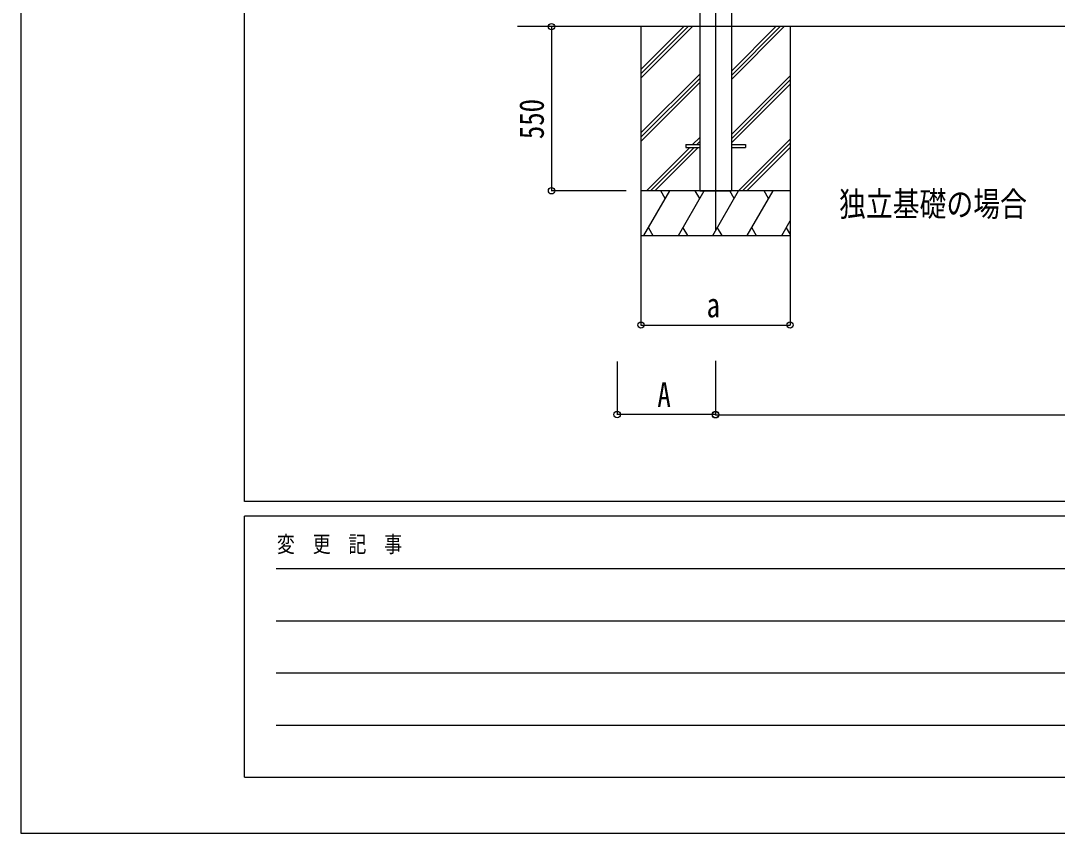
# Model space of a CAD drawing. Units: millimetres, scale not verified. Extents: x -10512 to 10512, y -7425 to 7425.
# Drawn here: x -10512 to -7036, y -7425 to -4702 of the extents above; entities that cross this region are included whole.
import ezdxf
from ezdxf.enums import TextEntityAlignment as Align

# ---------------------------------------------------------------- set-up
doc = ezdxf.new("R2010")
doc.units = ezdxf.units.MM
doc.header["$LTSCALE"] = 40
for name, color, linetype in [('0-2_USER1', 3, 'Continuous'), ('0-4_YKK_12', 2, 'Continuous'), ('0-5_YKK_13', 4, 'Continuous'), ('0-6_YKK_A1', 4, 'Continuous'), ('0-7_YKK_D', 6, 'Continuous'), ('0-8_YKK_ZWAK', 7, 'Continuous')]:
    doc.layers.add(name, color=color, linetype=linetype)
doc.styles.add('ＭＳ ゴシック', font='')
doc.styles.get('ＭＳ ゴシック').set_extended_font_data('MS Gothic')

msp = doc.modelspace()

# ---------------------------------------------------------------- linework, layer by layer
at = {"layer": '0-4_YKK_12'}
msp.add_line((-8182.5, -2109.06), (-8182.5, -5405.48), dxfattribs=at)
at = {"layer": '0-5_YKK_13'}
for p, q in [((-8282.5, -5116.99), (-8282.5, -5125.99)), ((-8282.5, -5116.99), (-8235.5, -5116.99)), ((-8282.5, -5125.99), (-8235.5, -5125.99)), ((-8129.5, -5116.99), (-8082.5, -5116.99)), ((-8129.5, -5125.99), (-8082.5, -5125.99)), ((-8082.5, -5116.99), (-8082.5, -5125.99))]:
    msp.add_line(p, q, dxfattribs=at)
at = {"layer": '0-6_YKK_A1'}
for p, q in [((-8235.5, -2151.76), (-8235.5, -5271.49)), ((-8129.5, -2151.76), (-8129.5, -5271.49)), ((-4506.29, -4721.49), (-8846.21, -4721.49)), ((-8432.5, -4721.49), (-8432.5, -5421.49)), ((-8432.5, -4865.47), (-8288.52, -4721.49)), ((-8432.5, -4879.61), (-8274.38, -4721.49)), ((-8432.5, -4893.76), (-8260.24, -4721.49)), ((-8129.5, -4899.12), (-7951.87, -4721.49)), ((-8129.5, -4884.98), (-7966.01, -4721.49)), ((-8129.5, -4870.84), (-7980.15, -4721.49)), ((-7932.5, -4721.49), (-7932.5, -5421.49)), ((-8432.5, -5077.6), (-8235.5, -4880.6)), ((-8432.5, -5091.75), (-8235.5, -4894.75)), ((-8129.5, -5082.97), (-7932.5, -4885.97)), ((-8129.5, -5097.11), (-7932.5, -4900.11)), ((-8432.5, -5105.89), (-8235.5, -4908.89)), ((-8129.5, -5111.25), (-7932.5, -4914.26)), ((-8259.76, -5116.99), (-8235.5, -5092.74)), ((-8245.62, -5116.99), (-8235.5, -5106.88)), ((-8105.89, -5271.49), (-7932.5, -5098.1)), ((-8414.26, -5271.49), (-8268.76, -5125.99)), ((-8400.12, -5271.49), (-8254.62, -5125.99)), ((-8385.97, -5271.49), (-8240.47, -5125.99)), ((-8091.75, -5271.49), (-7932.5, -5112.24)), ((-8077.61, -5271.49), (-7932.5, -5126.39)), ((-7932.5, -5271.49), (-8432.5, -5271.49)), ((-8422.48, -5421.49), (-8335.88, -5271.49)), ((-8350.88, -5297.48), (-8365.88, -5271.49)), ((-8307.01, -5421.49), (-8220.41, -5271.49)), ((-8235.41, -5297.48), (-8250.41, -5271.49)), ((-8235.5, -5271.49), (-8129.5, -5271.49)), ((-8191.54, -5421.49), (-8104.94, -5271.49)), ((-8119.94, -5297.47), (-8134.94, -5271.49)), ((-8076.07, -5421.49), (-7989.47, -5271.49)), ((-8004.47, -5297.47), (-8019.47, -5271.49)), ((-7960.6, -5421.49), (-7932.5, -5372.82)), ((-8432.5, -5421.49), (-7932.5, -5421.49)), ((-8407.48, -5395.51), (-8392.49, -5421.49)), ((-8292.01, -5395.51), (-8277.01, -5421.49)), ((-8176.54, -5395.51), (-8161.54, -5421.49)), ((-8061.07, -5395.51), (-8046.08, -5421.49)), ((-7945.6, -5395.51), (-7932.5, -5418.21))]:
    msp.add_line(p, q, dxfattribs=at)
at = {"layer": '0-7_YKK_D'}
for p, q in [((-8683.5, -4721.49), (-8733.5, -4721.49)), ((-8732.5, -4721.49), (-8732.5, -5271.49)), ((-8482.5, -5271.49), (-8733.5, -5271.49)), ((-8432.5, -5422.49), (-8432.5, -5722.49)), ((-7932.5, -5422.49), (-7932.5, -5722.49)), ((-8432.5, -5721.49), (-7932.5, -5721.49)), ((-8512.5, -5843.81), (-8512.5, -6022.49)), ((-8182.5, -5841.55), (-8182.5, -6022.49)), ((-8182.5, -5842.55), (-8182.5, -6023.49)), ((-8182.5, -6021.49), (-8512.5, -6021.49)), ((-8182.5, -6022.49), (-5222.5, -6022.49))]:
    msp.add_line(p, q, dxfattribs=at)
for centre in [(-8732.5, -4721.49), (-8732.5, -5271.49), (-8432.5, -5721.49), (-7932.5, -5721.49), (-8512.5, -6021.49), (-8182.5, -6021.49), (-8182.5, -6022.49)]:
    msp.add_circle(centre, 10.62, dxfattribs=at)
at = {"layer": '0-8_YKK_ZWAK'}
for p, q in [((-9762.45, -6312.5), (-9762.45, 6937.5)), ((9737.55, -6312.5), (-9762.45, -6312.5)), ((-3262.45, -6362.5), (-9762.45, -6362.5)), ((-9762.45, -7237.5), (-9762.45, -6362.5)), ((-9656.2, -6537.5), (-3387.45, -6537.5)), ((-9656.2, -6712.5), (-3387.45, -6712.5)), ((-9656.2, -6887.5), (-3387.45, -6887.5)), ((-9656.2, -7062.5), (-3387.45, -7062.5)), ((-9762.45, -7237.5), (-3262.45, -7237.5))]:
    msp.add_line(p, q, dxfattribs=at)
msp.add_lwpolyline([(-10512.5, -7425), (10512.5, -7425), (10512.5, 7425), (-10512.5, 7425)], close=True, dxfattribs=at)

# ---------------------------------------------------------------- texts
at = {"layer": '0-2_USER1', "style": 'ＭＳ ゴシック', "width": 0.8}
msp.add_text('独立基礎の場合', height=82.48, dxfattribs=at).set_placement((-7768.28, -5382.03), align=Align.BOTTOM_LEFT)
at = {"layer": '0-7_YKK_D', "style": 'ＭＳ ゴシック', "width": 0.8}
msp.add_text('550', height=82.48, rotation=90, dxfattribs=at).set_placement((-8733.5, -5098.49), align=Align.BOTTOM_LEFT)
for s, p in [('a', (-8212.5, -5720.49)), ('A', (-8377.5, -6020.49))]:
    msp.add_text(s, height=82.48, dxfattribs=at).set_placement(p, align=Align.BOTTOM_LEFT)
at = {"layer": '0-8_YKK_ZWAK', "style": 'ＭＳ ゴシック', "width": 0.8}
msp.add_text('変  更  記  事', height=54.99, dxfattribs=at).set_placement((-9653.28, -6500), align=Align.BOTTOM_LEFT)

doc.saveas('drawing.dxf')
